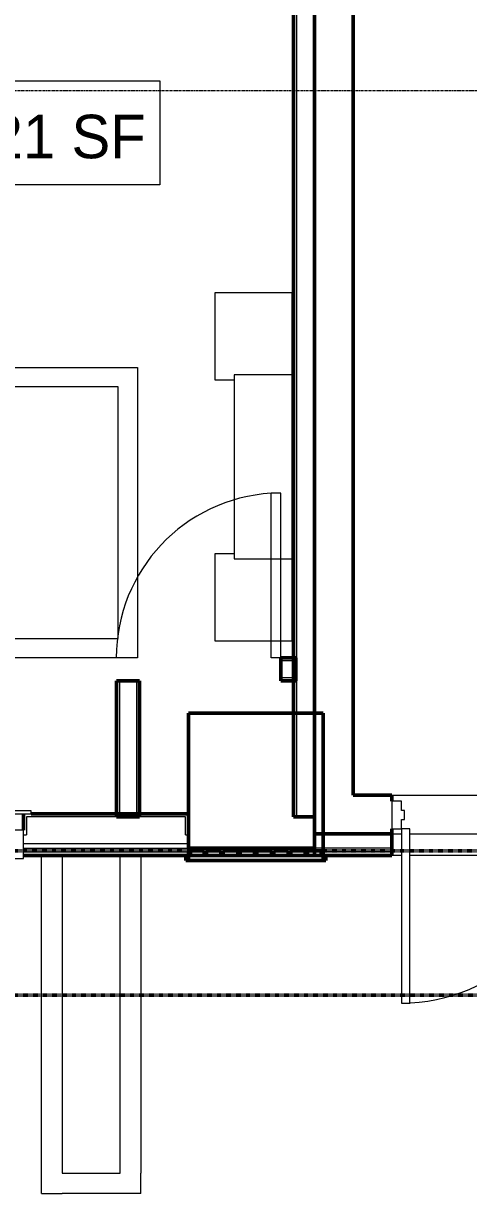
# Model space of a CAD drawing. Header units: inches. Extents: x -4266 to -1814, y 9706 to 12441.
# Drawn here: x -2772.5 to -2680.4, y 9939.2 to 10181.2 of the extents above; entities that cross this region are included whole.
import ezdxf

# ---------------------------------------------------------------- set-up
doc = ezdxf.new("R2010")
doc.units = ezdxf.units.IN
doc.header["$MEASUREMENT"] = 0
doc.linetypes.add('Dash 1_16_', pattern=[0.125, 0.0625, -0.0625])
doc.linetypes.add('Grid Line 1_2_', pattern=[0.875, 0.5, -0.125, 0.125, -0.125])
for name, color, linetype, lineweight in [('A-AREA-IDEN', 2, 'Continuous', 9), ('A-DOOR-1', 7, 'Continuous', 9), ('A-DOOR-2', 50, 'Continuous', 20), ('A-DOOR-FRAM-1', 50, 'Continuous', 20), ('A-FLOR-2', 10, 'Continuous', 13), ('A-GENM-3', 250, 'Continuous', 50), ('A-GLAZ-1', 7, 'Continuous', 9), ('A-GLAZ-2', 50, 'Continuous', 20), ('A-WALL', 113, 'Continuous', 13), ('A-WALL-3', 250, 'Continuous', 50), ('A-WALL-4', 10, 'Continuous', 13), ('A-WALL-9', 113, 'Continuous', 50), ('C-PROP-LINE-2', 91, 'Dash 1_16_', 50), ('I-FURN-1', 7, 'Continuous', 9), ('S-GRID-1', 1, 'Grid Line 1_2_', 9)]:
    doc.layers.add(name, color=color, linetype=linetype, lineweight=lineweight)
doc.styles.add('Century Gothic', font='ufonts.com_century-gothic.ttf', dxfattribs={"height": 9})

msp = doc.modelspace()

# ---------------------------------------------------------------- linework, layer by layer
at = {"layer": 'A-AREA-IDEN', "flags": 128}
msp.add_lwpolyline([(-2819.79638, 10169.28047), (-2744.29087, 10169.28047), (-2744.29087, 10147.78441), (-2819.79638, 10147.78441)], close=True, dxfattribs=at)
at = {"layer": 'A-DOOR-1'}
for centre, radius, start, end in [((-2719.25014, 10049.9894), 34.06659, 93.365687, 180), ((-2694.32374, 10014.5894), 36, 270, 0)]:
    msp.add_arc(centre, radius, start, end, dxfattribs=at)
at = {"layer": 'A-DOOR-2'}
for p, q in [((-2721.25014, 10049.9894), (-2721.25014, 10083.99723)), ((-2719.25014, 10083.99723), (-2721.25014, 10083.99723)), ((-2719.25014, 10049.9894), (-2719.25014, 10083.99723)), ((-2719.25014, 10049.9894), (-2721.25014, 10049.9894)), ((-2692.57374, 10014.5894), (-2694.32374, 10014.5894)), ((-2694.32374, 10014.5894), (-2694.32374, 9978.5894)), ((-2692.57374, 9978.5894), (-2692.57374, 10014.5894)), ((-2694.32374, 9978.5894), (-2692.57374, 9978.5894))]:
    msp.add_line(p, q, dxfattribs=at)
at = {"layer": 'A-DOOR-FRAM-1'}
for p, q in [((-2694.32374, 10020.3394), (-2696.32374, 10020.3394)), ((-2696.32374, 10020.3394), (-2696.32374, 10014.5894)), ((-2694.32374, 10018.4019), (-2694.32374, 10020.3394)), ((-2693.69874, 10018.4019), (-2694.32374, 10018.4019)), ((-2693.69874, 10016.5269), (-2693.69874, 10018.4019)), ((-2694.32374, 10014.5894), (-2694.32374, 10016.5269)), ((-2694.32374, 10016.5269), (-2693.69874, 10016.5269)), ((-2696.32374, 10014.5894), (-2694.32374, 10014.5894))]:
    msp.add_line(p, q, dxfattribs=at)
at = {"layer": 'A-FLOR-2'}
msp.add_line((-2696.32374, 10021.5894), (-2656.32374, 10021.5894), dxfattribs=at)
at = {"layer": 'A-GENM-3'}
for p, q in [((-2710.52374, 10038.5269), (-2738.39874, 10038.5269)), ((-2738.39874, 10038.5269), (-2738.39874, 10009.0894)), ((-2710.52374, 10009.0894), (-2710.52374, 10038.5269)), ((-2738.39874, 10009.0894), (-2738.96124, 10009.0894)), ((-2738.96124, 10009.0894), (-2738.96124, 10008.0894)), ((-2738.96124, 10008.0894), (-2738.39874, 10008.0894)), ((-2710.52374, 10009.0894), (-2738.39874, 10009.0894)), ((-2738.39874, 10009.0894), (-2738.39874, 10008.0894)), ((-2738.39874, 10008.0894), (-2738.39874, 10009.0894)), ((-2738.39874, 10009.0894), (-2737.96124, 10009.0894)), ((-2738.39874, 10008.0894), (-2710.52374, 10008.0894)), ((-2737.96124, 10009.0894), (-2737.96124, 10010.0894)), ((-2737.96124, 10010.0894), (-2735.16436, 10010.0894)), ((-2735.16436, 10010.0894), (-2735.16436, 10009.0894)), ((-2735.16436, 10009.0894), (-2734.66436, 10009.0894)), ((-2734.66436, 10009.0894), (-2734.66436, 10010.0894)), ((-2734.66436, 10010.0894), (-2731.67999, 10010.0894)), ((-2731.67999, 10010.0894), (-2731.67999, 10009.0894)), ((-2731.67999, 10009.0894), (-2731.17999, 10009.0894)), ((-2731.17999, 10009.0894), (-2731.17999, 10010.0894)), ((-2731.17999, 10010.0894), (-2728.19561, 10010.0894)), ((-2728.19561, 10010.0894), (-2728.19561, 10009.0894)), ((-2728.19561, 10009.0894), (-2727.69561, 10009.0894)), ((-2727.69561, 10009.0894), (-2727.69561, 10010.0894)), ((-2727.69561, 10010.0894), (-2724.71124, 10010.0894)), ((-2724.71124, 10010.0894), (-2724.71124, 10009.0894)), ((-2724.71124, 10009.0894), (-2724.21124, 10009.0894)), ((-2724.21124, 10009.0894), (-2724.21124, 10010.0894)), ((-2724.21124, 10010.0894), (-2721.22686, 10010.0894)), ((-2721.22686, 10010.0894), (-2721.22686, 10009.0894)), ((-2721.22686, 10009.0894), (-2720.72686, 10009.0894)), ((-2720.72686, 10009.0894), (-2720.72686, 10010.0894)), ((-2720.72686, 10010.0894), (-2717.74249, 10010.0894)), ((-2717.74249, 10010.0894), (-2717.74249, 10009.0894)), ((-2717.74249, 10009.0894), (-2717.24249, 10009.0894)), ((-2717.24249, 10009.0894), (-2717.24249, 10010.0894)), ((-2717.24249, 10010.0894), (-2714.25811, 10010.0894)), ((-2714.25811, 10010.0894), (-2714.25811, 10009.0894)), ((-2714.25811, 10009.0894), (-2713.75811, 10009.0894)), ((-2713.75811, 10009.0894), (-2713.75811, 10010.0894)), ((-2713.75811, 10010.0894), (-2710.96124, 10010.0894)), ((-2710.96124, 10010.0894), (-2710.96124, 10009.0894)), ((-2710.96124, 10009.0894), (-2710.52374, 10009.0894)), ((-2710.52374, 10008.0894), (-2710.52374, 10009.0894)), ((-2709.96124, 10009.0894), (-2710.52374, 10009.0894)), ((-2710.52374, 10009.0894), (-2710.52374, 10008.0894)), ((-2710.52374, 10008.0894), (-2709.96124, 10008.0894)), ((-2709.96124, 10008.0894), (-2709.96124, 10009.0894))]:
    msp.add_line(p, q, dxfattribs=at)
at = {"layer": 'A-GLAZ-1'}
for p, q in [((-2770.94952, 10018.3394), (-2812.09796, 10018.3394)), ((-2770.94952, 10017.7144), (-2770.94952, 10018.3394)), ((-2812.09796, 10017.7144), (-2770.94952, 10017.7144))]:
    msp.add_line(p, q, dxfattribs=at)
at = {"layer": 'A-GLAZ-2'}
for p, q in [((-2772.51202, 10014.3394), (-2810.53546, 10014.3394)), ((-2772.51202, 10008.4644), (-2772.51202, 10014.3394)), ((-2810.53546, 10008.4644), (-2772.51202, 10008.4644)), ((-2772.51202, 10009.8394), (-2771.01202, 10009.8394))]:
    msp.add_line(p, q, dxfattribs=at)
at = {"layer": 'A-WALL'}
for p, q in [((-2716.03624, 10374.0394), (-2716.03624, 10017.0894)), ((-2712.53624, 10261.5894), (-2712.53624, 10017.0894))]:
    msp.add_line(p, q, dxfattribs=at)
at = {"layer": 'A-WALL-3'}
for p, q in [((-2712.32374, 10253.5894), (-2712.32374, 10013.5894)), ((-2704.32374, 10021.5894), (-2704.32374, 10253.5894)), ((-2716.16264, 10049.9894), (-2719.25014, 10049.9894)), ((-2719.25014, 10049.9894), (-2719.25014, 10045.2394)), ((-2716.16264, 10045.2394), (-2716.16264, 10049.9894)), ((-2748.50014, 10045.2394), (-2753.25014, 10045.2394)), ((-2753.25014, 10045.2394), (-2753.25014, 10017.0894)), ((-2748.50014, 10017.0894), (-2748.50014, 10045.2394)), ((-2719.25014, 10045.2394), (-2716.16264, 10045.2394)), ((-2696.32374, 10021.5894), (-2704.32374, 10021.5894)), ((-2696.32374, 10020.3394), (-2696.32374, 10021.5894)), ((-2772.51202, 10017.7144), (-2772.51202, 10014.3394)), ((-2738.39874, 10017.7144), (-2770.94952, 10017.7144)), ((-2753.25014, 10017.0894), (-2748.50014, 10017.0894)), ((-2738.39874, 10010.5894), (-2738.39874, 10017.7144)), ((-2696.32374, 10013.5894), (-2712.32374, 10013.5894)), ((-2712.32374, 10013.5894), (-2712.32374, 10009.0894)), ((-2712.32374, 10013.5894), (-2704.32374, 10013.5894)), ((-2704.32374, 10013.5894), (-2696.32374, 10013.5894)), ((-2696.32374, 10013.5894), (-2696.32374, 10014.5894)), ((-2696.32374, 10009.0894), (-2696.32374, 10013.5894)), ((-2712.32374, 10010.5894), (-2738.39874, 10010.5894)), ((-2712.32374, 10009.0894), (-2712.32374, 10010.5894)), ((-2772.51202, 10009.0894), (-2712.32374, 10009.0894)), ((-2712.32374, 10009.0894), (-2696.32374, 10009.0894))]:
    msp.add_line(p, q, dxfattribs=at)
at = {"layer": 'A-WALL-4'}
for p, q in [((-2716.16264, 10049.3644), (-2719.25014, 10049.3644)), ((-2752.62514, 10045.2394), (-2752.62514, 10017.0894)), ((-2749.12514, 10045.2394), (-2749.12514, 10017.0894)), ((-2716.16264, 10045.8644), (-2719.25014, 10045.8644)), ((-2696.32374, 10021.5894), (-2656.32374, 10021.5894)), ((-2771.88702, 10017.0894), (-2771.88702, 10013.4019)), ((-2739.02374, 10017.0894), (-2771.88702, 10017.0894)), ((-2739.02374, 10013.4019), (-2739.02374, 10017.0894)), ((-2772.51202, 10013.4019), (-2771.88702, 10013.4019)), ((-2739.02374, 10013.4019), (-2738.39874, 10013.4019)), ((-2696.32374, 10013.5894), (-2694.32374, 10013.5894)), ((-2692.57374, 10013.5894), (-2656.32374, 10013.5894)), ((-2772.51202, 10011.5894), (-2738.39874, 10011.5894)), ((-2772.51202, 10010.5894), (-2738.39874, 10010.5894)), ((-2696.32374, 10010.5894), (-2712.32374, 10010.5894)), ((-2772.51202, 10009.8394), (-2712.32374, 10009.8394)), ((-2768.77374, 9939.1894), (-2768.77374, 10009.0894)), ((-2764.52374, 10009.0894), (-2764.52374, 9943.4394)), ((-2752.52374, 9943.4394), (-2752.52374, 10009.0894)), ((-2748.27374, 10009.0894), (-2748.27374, 9943.4394)), ((-2696.32374, 10009.8394), (-2712.32374, 10009.8394)), ((-2694.32374, 10009.0894), (-2696.32374, 10009.0894)), ((-2656.32374, 10009.0894), (-2692.57374, 10009.0894)), ((-2764.52374, 9943.4394), (-2752.52374, 9943.4394)), ((-2748.27374, 9939.1894), (-2748.27374, 9943.4394)), ((-2768.77374, 9939.1894), (-2764.52374, 9939.1894)), ((-2748.27374, 9939.1894), (-2764.52374, 9939.1894))]:
    msp.add_line(p, q, dxfattribs=at)
at = {"layer": 'A-WALL-9'}
for p, q in [((-2716.66124, 10261.5894), (-2716.66124, 10017.0894)), ((-2712.28624, 10017.0894), (-2712.28624, 10261.5894)), ((-2716.66124, 10017.0894), (-2712.28624, 10017.0894))]:
    msp.add_line(p, q, dxfattribs=at)
at = {"layer": 'C-PROP-LINE-2'}
for p, q in [((-2099.26202, 10010.0894), (-3832.16202, 10010.0894)), ((-2636.92374, 9980.1894), (-3860.72374, 9980.1894))]:
    msp.add_line(p, q, dxfattribs=at)
at = {"layer": 'I-FURN-1'}
for p, q in [((-2732.9437, 10124.81862), (-2732.9437, 10124.32952)), ((-2732.9437, 10124.32952), (-2732.91255, 10124.32952)), ((-2716.91264, 10125.47913), (-2732.91264, 10125.47913)), ((-2732.91264, 10125.47913), (-2732.91264, 10107.47913)), ((-2716.91264, 10108.47913), (-2716.91264, 10125.47913)), ((-2716.78764, 10125.47913), (-2716.91264, 10125.47913)), ((-2716.91264, 10108.47913), (-2716.91264, 10125.47913)), ((-2716.78764, 10125.47913), (-2716.78764, 10108.47913)), ((-2778.91264, 10109.9894), (-2748.91264, 10109.9894)), ((-2748.91264, 10109.9894), (-2748.91264, 10049.9894)), ((-2732.91255, 10109.13651), (-2732.94445, 10109.13651)), ((-2732.94445, 10109.13651), (-2732.94445, 10108.14203)), ((-2732.94445, 10108.14203), (-2732.91255, 10108.14203)), ((-2732.91264, 10107.47913), (-2728.91264, 10107.47913)), ((-2716.91264, 10108.47913), (-2728.91264, 10108.47913)), ((-2728.91264, 10108.47913), (-2728.91264, 10070.47913)), ((-2716.91264, 10070.47913), (-2716.91264, 10108.47913)), ((-2716.91264, 10108.47913), (-2716.78764, 10108.47913)), ((-2716.91264, 10070.47913), (-2716.91264, 10108.47913)), ((-2716.78764, 10108.47913), (-2716.78764, 10070.47913)), ((-2752.91264, 10105.9894), (-2774.91264, 10105.9894)), ((-2752.91264, 10053.9894), (-2752.91264, 10105.9894)), ((-2728.91264, 10071.47913), (-2732.91264, 10071.47913)), ((-2732.91264, 10071.47913), (-2732.91264, 10053.47913)), ((-2732.94445, 10070.81623), (-2732.94445, 10069.82175)), ((-2732.91255, 10070.81623), (-2732.94445, 10070.81623)), ((-2732.94445, 10069.82175), (-2732.91255, 10069.82175)), ((-2728.91264, 10070.47913), (-2716.91264, 10070.47913)), ((-2716.91264, 10053.47913), (-2716.91264, 10070.47913)), ((-2716.78764, 10070.47913), (-2716.91264, 10070.47913)), ((-2716.91264, 10053.47913), (-2716.91264, 10070.47913)), ((-2716.78764, 10070.47913), (-2716.78764, 10053.47913)), ((-2732.91255, 10054.62874), (-2732.9437, 10054.62874)), ((-2732.9437, 10054.62874), (-2732.9437, 10054.13963)), ((-2774.91264, 10053.9894), (-2752.91264, 10053.9894)), ((-2732.91264, 10053.47913), (-2716.91264, 10053.47913)), ((-2716.78764, 10053.47913), (-2716.91264, 10053.47913)), ((-2748.91264, 10049.9894), (-2778.91264, 10049.9894))]:
    msp.add_line(p, q, dxfattribs=at)
at = {"layer": 'S-GRID-1'}
msp.add_line((-1814.20638, 10167.1894), (-4168.71446, 10167.1894), dxfattribs=at)

# ---------------------------------------------------------------- texts
at = {"layer": 'A-AREA-IDEN', "insert": (-2816.79638, 10162.28047), "char_height": 9, "width": 83.931, "attachment_point": 1, "style": 'Century Gothic'}
msp.add_mtext('130 - 521 SF', dxfattribs=at)

doc.saveas('drawing.dxf')
